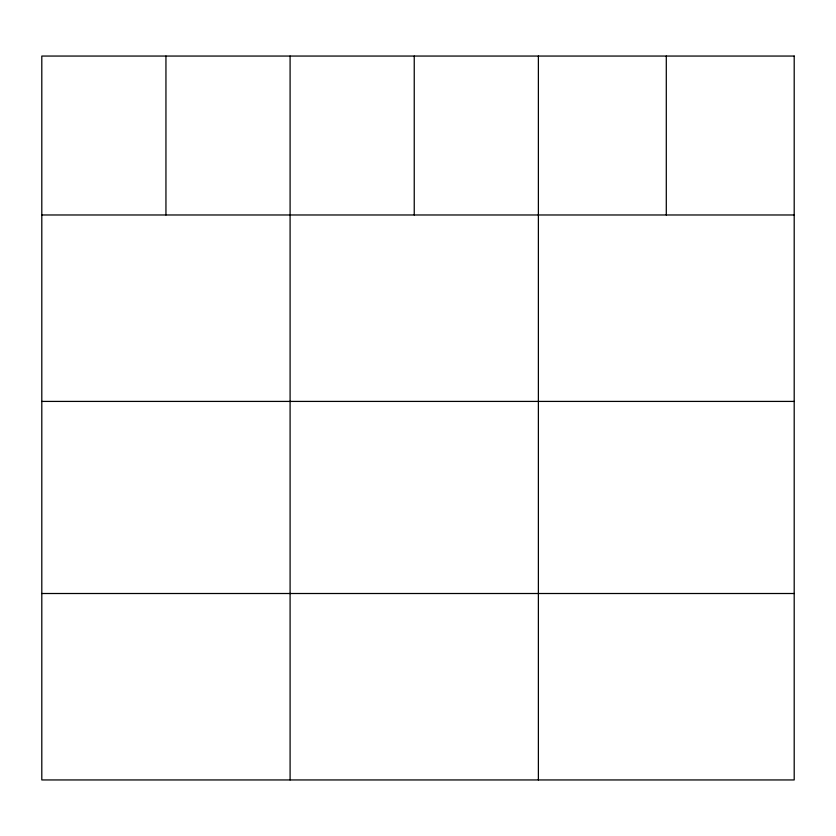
<?xml version="1.0" encoding="UTF-8"?>
<svg xmlns="http://www.w3.org/2000/svg" width="836" height="836" viewBox="0 0 836 836"><rect width="100%" height="100%" fill="white"/><g stroke="black" fill="none" stroke-linecap="round" stroke-linejoin="round"><path stroke-width="1.25" d="M41.8 214.977L794.2 214.977M41.8 401.416L794.2 401.416M41.8 593.508L794.2 593.508M666.292 56.054L666.292 214.977M538.384 56.054L538.384 779.946M414.238 56.054L414.238 214.977M290.092 56.054L290.092 779.946M165.946 56.054L165.946 214.977M794.2 56.054L41.8 56.054L41.8 779.946L794.2 779.946L794.2 56.054"/></g></svg>
